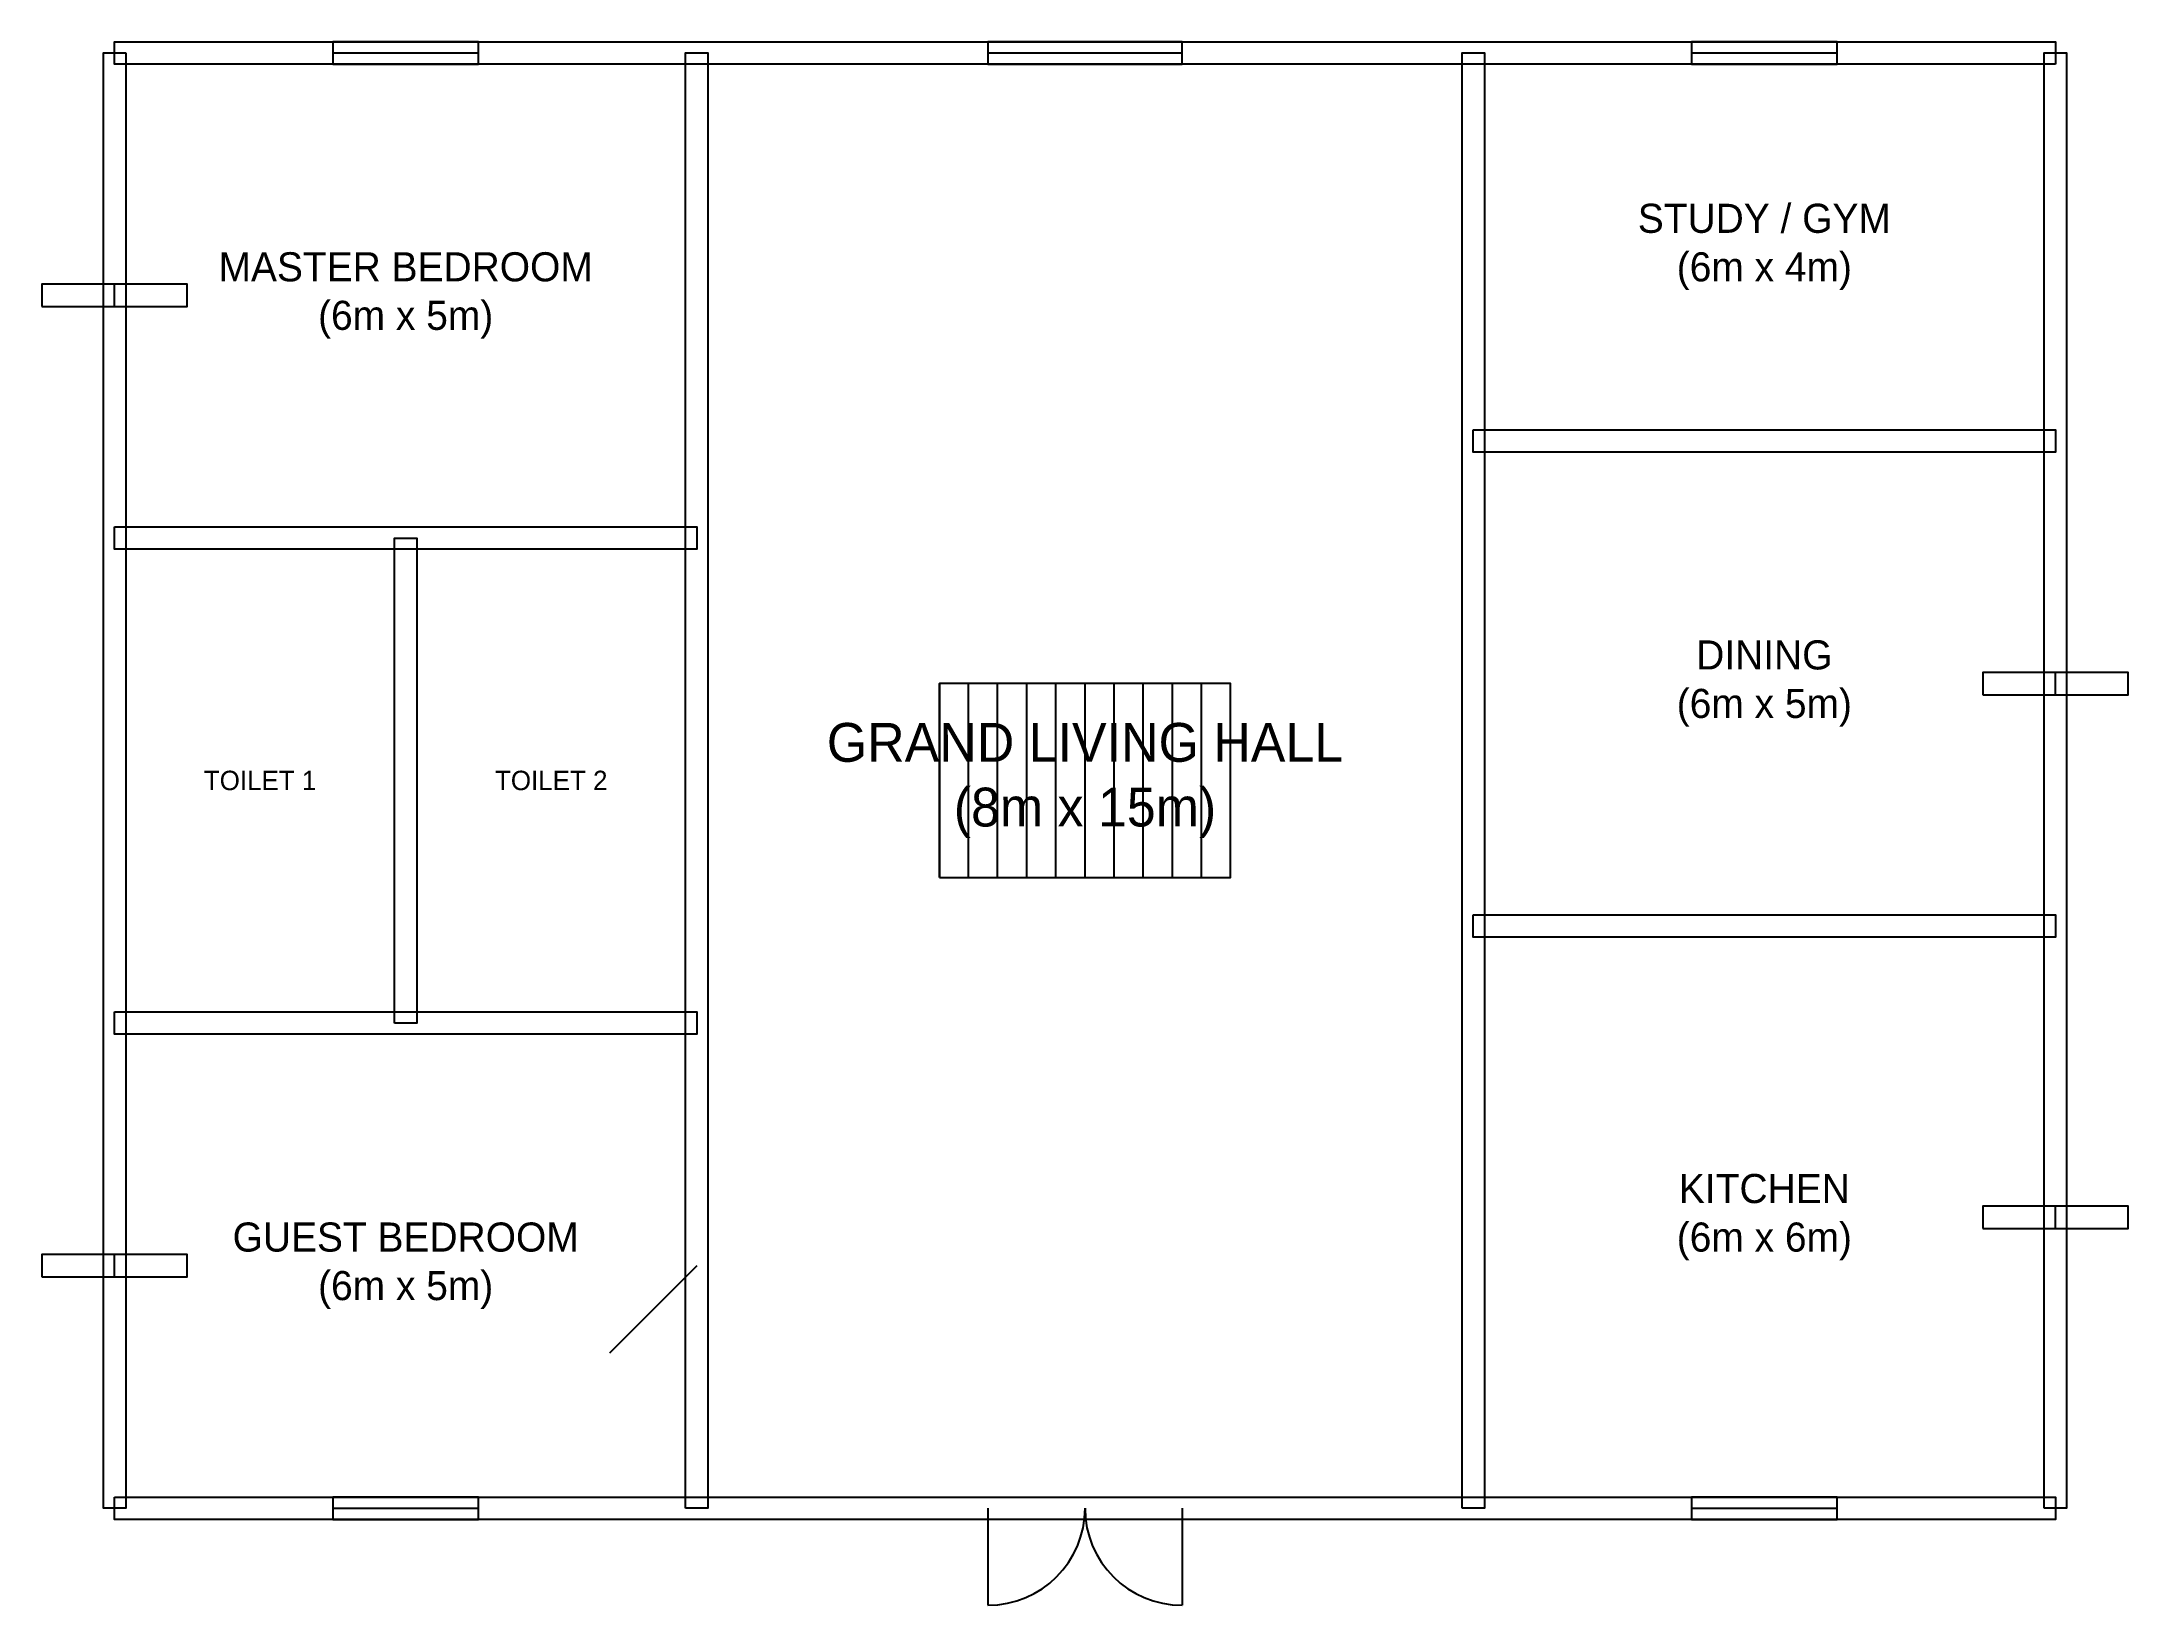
# Model space of a CAD drawing. Header units: metres. Extents: x -750 to 20750, y -1000 to 15115.
import ezdxf

# ---------------------------------------------------------------- set-up
doc = ezdxf.new("R2010")
doc.units = ezdxf.units.M
for name, color, linetype in [('DOORS', 2, 'Continuous'), ('STAIRS', 1, 'Continuous'), ('TEXT', 6, 'Continuous'), ('WALLS', 7, 'Continuous'), ('WINDOWS', 3, 'Continuous')]:
    doc.layers.add(name, color=color, linetype=linetype)

msp = doc.modelspace()

# ---------------------------------------------------------------- linework, layer by layer
at = {"layer": 'DOORS'}
for p, q in [((6000, 2500), (5100, 1600)), ((9000, 0), (9000, -1000)), ((11000, 0), (11000, -1000))]:
    msp.add_line(p, q, dxfattribs=at)
for centre, start, end in [((9000, 0), 270, 360), ((11000, 0), 180, 270)]:
    msp.add_arc(centre, 1000, start, end, dxfattribs=at)
at = {"layer": 'STAIRS'}
for p, q in [((8500, 6500), (8500, 8500)), ((8800, 6500), (8800, 8500)), ((9100, 6500), (9100, 8500)), ((9400, 6500), (9400, 8500)), ((9700, 6500), (9700, 8500)), ((10000, 6500), (10000, 8500)), ((10300, 6500), (10300, 8500)), ((10600, 6500), (10600, 8500)), ((10900, 6500), (10900, 8500)), ((11200, 6500), (11200, 8500))]:
    msp.add_line(p, q, dxfattribs=at)
msp.add_lwpolyline([(8500, 6500), (11500, 6500), (11500, 8500), (8500, 8500)], close=True, dxfattribs=at)
at = {"layer": 'WALLS'}
for points in [[(20000, 14885), (0, 14885), (0, 15115), (20000, 15115)], [(115, 15000), (115, 0), (-115, 0), (-115, 15000)], [(5885, 0), (5885, 15000), (6115, 15000), (6115, 0)], [(13885, 0), (13885, 15000), (14115, 15000), (14115, 0)], [(19885, 0), (19885, 15000), (20115, 15000), (20115, 0)], [(14000, 11115), (20000, 11115), (20000, 10885), (14000, 10885)], [(0, 10115), (6000, 10115), (6000, 9885), (0, 9885)], [(2885, 5000), (2885, 10000), (3115, 10000), (3115, 5000)], [(14000, 6115), (20000, 6115), (20000, 5885), (14000, 5885)], [(0, 5115), (6000, 5115), (6000, 4885), (0, 4885)], [(0, 115), (20000, 115), (20000, -115), (0, -115)]]:
    msp.add_lwpolyline(points, close=True, dxfattribs=at)
at = {"layer": 'WINDOWS'}
for p, q in [((2250, 15000), (3750, 15000)), ((9000, 15000), (11000, 15000)), ((16250, 15000), (17750, 15000)), ((0, 12385), (0, 12615)), ((20000, 8385), (20000, 8615)), ((20000, 2885), (20000, 3115)), ((0, 2385), (0, 2615)), ((2250, 0), (3750, 0)), ((16250, 0), (17750, 0))]:
    msp.add_line(p, q, dxfattribs=at)
for points in [[(2250, 14885), (3750, 14885), (3750, 15115), (2250, 15115)], [(9000, 14885), (11000, 14885), (11000, 15115), (9000, 15115)], [(16250, 14885), (17750, 14885), (17750, 15115), (16250, 15115)], [(-750, 12385), (750, 12385), (750, 12615), (-750, 12615)], [(19250, 8385), (20750, 8385), (20750, 8615), (19250, 8615)], [(19250, 2885), (20750, 2885), (20750, 3115), (19250, 3115)], [(-750, 2385), (750, 2385), (750, 2615), (-750, 2615)], [(2250, -115), (3750, -115), (3750, 115), (2250, 115)], [(16250, -115), (17750, -115), (17750, 115), (16250, 115)]]:
    msp.add_lwpolyline(points, close=True, dxfattribs=at)

# ---------------------------------------------------------------- texts
at = {"layer": 'TEXT', "attachment_point": 5}
for s, insert, char_height in [('STUDY / GYM\\P(6m x 4m)', (17000, 13000), 300), ('MASTER BEDROOM\\P(6m x 5m)', (3000, 12500), 300), ('DINING\\P(6m x 5m)', (17000, 8500), 300), ('GRAND LIVING HALL\\P(8m x 15m)', (10000, 7500), 400), ('TOILET 1', (1500, 7500), 200), ('TOILET 2', (4500, 7500), 200), ('KITCHEN\\P(6m x 6m)', (17000, 3000), 300), ('GUEST BEDROOM\\P(6m x 5m)', (3000, 2500), 300)]:
    msp.add_mtext(s, dxfattribs=dict(at, insert=insert, char_height=char_height))

doc.saveas('drawing.dxf')
